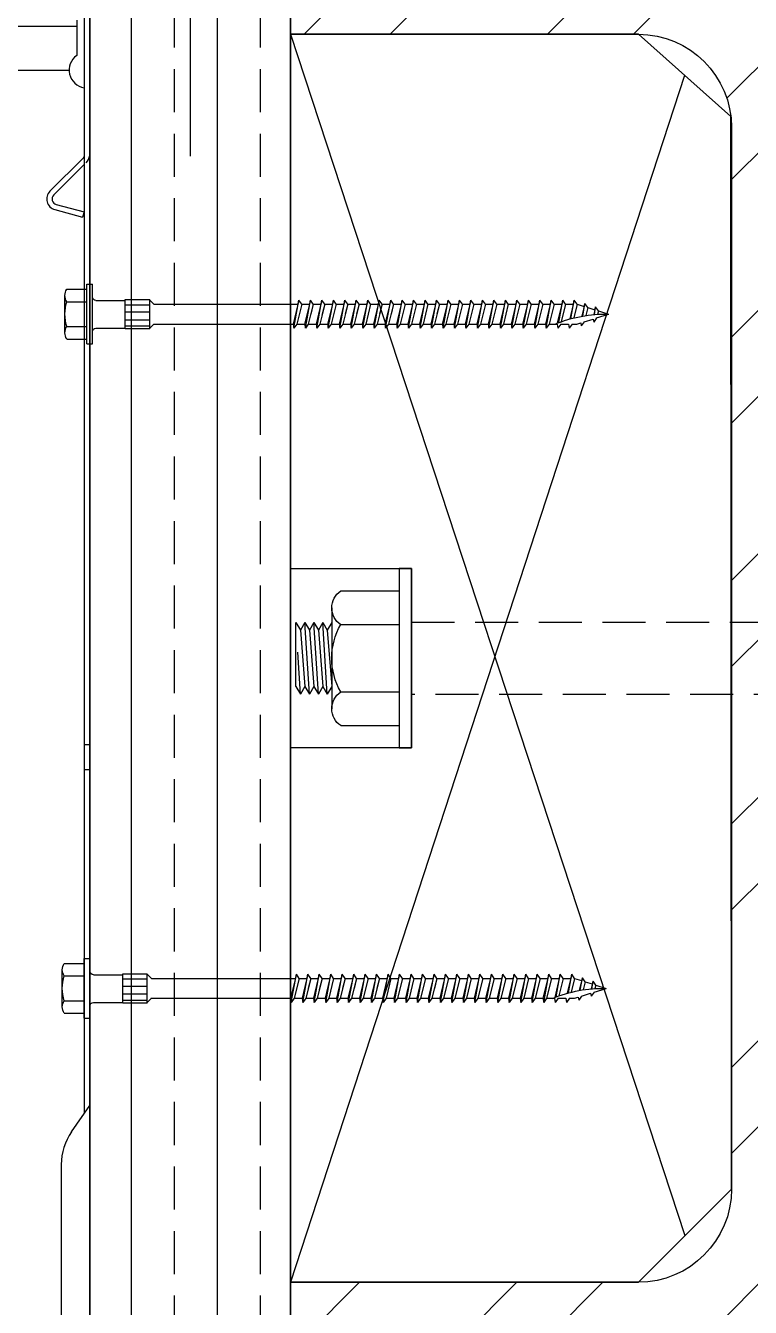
# Model space of a CAD drawing. Header units: inches. Extents: x -2661 to 42767, y -1222 to 9099.
# Drawn here: x -1287.42 to -1281.11, y 3476.4 to 3487.57 of the extents above; entities that cross this region are included whole.
import ezdxf

# ---------------------------------------------------------------- set-up
doc = ezdxf.new("R2010")
doc.units = ezdxf.units.IN
doc.header["$LTSCALE"] = 12
doc.header["$MEASUREMENT"] = 0
doc.linetypes.add('HIDDEN8', pattern=[0.04625, 0.03125, -0.015])
doc.layers.get('0').update_dxf_attribs({"linetype": 'CONTINUOUS'})
for name, color, linetype in [('S-BOLT', 2, 'CONTINUOUS'), ('S-FASTENERS', 2, 'CONTINUOUS'), ('S-NAIL', 2, 'CONTINUOUS'), ('S-SIMPSON', 2, 'CONTINUOUS'), ('S-STEEL', 4, 'CONTINUOUS'), ('S-WOOD', 3, 'CONTINUOUS')]:
    doc.layers.add(name, color=color, linetype=linetype)
doc.layers.add('S-HATCH1', color=1, linetype='CONTINUOUS', transparency=0.5)

# ---------------------------------------------------------------- blocks, each defined once
blk = doc.blocks.new('*U1262')
at = {"color": 3}
blk.add_line((0.154, 0.25), (-0.154, 0.25), dxfattribs=at)
blk.add_line((0, 0.25), (0, -2.25))
blk = doc.blocks.new('*U1399')
at = {"layer": 'S-WOOD'}
h = blk.add_hatch(dxfattribs=at)
h.set_pattern_fill('ANSI33', color=1, scale=3, angle=45, style=0)
h.set_pattern_definition([(90, (0.25, -8.375), (-0.75, 1e-16), []), (90, (0.625, -8), (-0.75, 1e-16), [0.375, -0.1875])])
h.paths.add_polyline_path([(1.75, -11.875), (0, -11.875), (0, 0), (1.75, 0)])
at = {"color": 4}
blk.add_lwpolyline([(0, 0), (1.75, 0), (1.75, -11.875), (0, -11.875)], close=True, dxfattribs=at)
blk.add_lwpolyline([(1.75, -11.875), (0, -11.875), (0, 0), (1.75, 0)], close=True)
blk = doc.blocks.new('NUT-SM-THREADS-new')
for p, q in [((0.392, 1.437), (-0.5, 1.437)), ((-0.5, 1.437), (-0.391, 1.375)), ((0.392, 1.437), (0.392, 1.437)), ((0.392, 1.437), (0.5, 1.375)), ((-0.5, 1.312), (-0.391, 1.375)), ((0.5, 1.25), (-0.5, 1.312)), ((-0.5, 1.312), (-0.391, 1.25)), ((-0.391, 1.375), (0.392, 1.312)), ((0.5, 1.375), (-0.087, 1.412)), ((0.392, 1.312), (0.5, 1.375)), ((0.392, 1.312), (0.5, 1.25)), ((-0.5, 1.187), (-0.391, 1.25)), ((0.5, 1.125), (-0.5, 1.187)), ((-0.5, 1.187), (-0.391, 1.125)), ((-0.5, 1.062), (-0.391, 1.125)), ((-0.391, 1.25), (0.392, 1.187)), ((-0.391, 1.125), (0.392, 1.062)), ((0.392, 1.187), (0.5, 1.25)), ((0.392, 1.187), (0.5, 1.125)), ((0.392, 1.062), (0.5, 1.125)), ((-0.703, 0.938), (0.704, 0.938)), ((0.5, 1), (-0.5, 1.062)), ((-0.5, 1.062), (-0.391, 1)), ((-0.5, 0.938), (-0.391, 1)), ((-0.391, 1), (0.392, 0.938)), ((0.392, 1.062), (0.5, 1)), ((0.392, 0.938), (0.5, 1)), ((-0.938, 0.812), (-0.938, 0)), ((-0.469, 0.812), (-0.469, 0)), ((0.469, 0.812), (0.469, 0)), ((0.939, 0.812), (0.939, 0)), ((-0.938, 0), (-0.844, 0)), ((-0.844, 0), (0.844, 0)), ((0.844, 0), (0.939, 0))]:
    blk.add_line(p, q)
for centre, radius, start, end in [((-0.703, 0.655), 0.283, 33.8901, 146.1099), ((0, -0.005), 0.943, 60.1583, 119.8417), ((0.704, 0.655), 0.283, 33.8901, 146.1099)]:
    blk.add_arc(centre, radius, start, end)
blk = doc.blocks.new('*U1401')
at = {"layer": 'S-BOLT'}
for points in [[(-0.108, 0.781), (-0.108, -0.781), (0, -0.781), (0, 0.781)], [(5.891, 0.781), (5.891, -0.781), (5.999, -0.781), (5.999, 0.781)]]:
    blk.add_lwpolyline(points, close=True, dxfattribs=at)
at = {"layer": 'S-BOLT', "linetype": 'HIDDEN8'}
blk.add_lwpolyline([(5.813, 0.242), (5.852, 0.31), (5.875, -0.058), (5.852, 0.31), (5.891, 0.242), (5.891, -0.315), (5.852, -0.248), (5.813, 0.242), (5.774, 0.31), (5.813, -0.315), (5.852, -0.248), (5.813, -0.315), (5.774, -0.248), (5.735, 0.242), (5.774, 0.31), (5.735, 0.242), (5.696, 0.31), (5.735, -0.315), (5.774, -0.248), (5.735, -0.315), (5.696, -0.248), (5.657, 0.242), (5.696, 0.31), (5.657, 0.242), (5.618, 0.31), (5.657, -0.315), (5.696, -0.248), (5.657, -0.315), (5.618, -0.248), (5.579, 0.242), (5.618, 0.31), (5.579, 0.242), (5.536, 0.315), (5.579, 0.242), (5.618, -0.248), (5.579, -0.315), (0, -0.315), (0, 0.315), (5.536, 0.315)], dxfattribs=at)
at = {"layer": 'S-BOLT', "yscale": 0.625, "zscale": 0.625}
for p, xscale, rotation in [((-0.108, 0), -0.625, 90), ((5.999, 0), 0.625, 270)]:
    blk.add_blockref('NUT-SM-THREADS-new', p, dxfattribs=dict(at, xscale=xscale, rotation=rotation))
blk = doc.blocks.new('SDS.25X4.5-f')
at = {"layer": 'S-SIMPSON'}
for p, q in [((-0.217, 0.224), (-0.217, 0.05)), ((0.162, 0.24), (-0.162, 0.24)), ((-0.108, 0.224), (-0.108, 0.05)), ((0.108, 0.224), (0.108, 0.05)), ((0.217, 0.224), (0.217, 0.05)), ((0.26, 0.05), (-0.26, 0.05)), ((-0.26, 0.05), (-0.26, 0)), ((0.26, 0), (-0.26, 0)), ((0.26, 0.05), (0.26, 0)), ((-0.126, -0.286), (-0.126, -0.5)), ((0.126, -0.286), (-0.126, -0.286)), ((-0.082, -0.286), (-0.082, -0.5)), ((-0.019, -0.286), (-0.019, -0.5)), ((0.049, -0.286), (0.049, -0.5)), ((0.102, -0.286), (0.102, -0.5)), ((0.126, -0.286), (0.126, -0.5)), ((0.128, -0.5), (-0.124, -0.5)), ((-0.087, -0.536), (-0.123, -0.5)), ((-0.087, -0.536), (-0.087, -1.791)), ((0.123, -0.5), (0.087, -0.536)), ((0.087, -0.532), (0.087, -1.75)), ((0.087, -0.532), (0.087, -1.75)), ((-0.087, -0.575), (-0.087, -1.791)), ((-0.087, -1.725), (-0.087, -1.791)), ((-0.087, -1.725), (-0.087, -1.791)), ((-0.087, -1.725), (-0.087, -1.791)), ((0.087, -1.682), (0.087, -1.75)), ((0.087, -1.682), (0.087, -1.75))]:
    blk.add_line(p, q, dxfattribs=at)
at = {"layer": 'S-SIMPSON', "color": 1}
for p, q in [((-0.123, -1.8), (0.087, -1.75)), ((-0.123, -1.8), (0.087, -1.75)), ((-0.123, -1.8), (0.087, -1.75)), ((0.123, -1.756), (-0.123, -1.8)), ((0.123, -1.756), (-0.123, -1.8)), ((0.123, -1.756), (-0.123, -1.8)), ((-0.087, -1.825), (0.087, -1.782)), ((-0.087, -1.825), (0.087, -1.782)), ((-0.087, -1.825), (0.087, -1.782)), ((0.087, -1.75), (0.123, -1.756)), ((0.087, -1.75), (0.123, -1.756)), ((0.087, -1.75), (0.123, -1.756)), ((0.087, -1.782), (0.123, -1.756)), ((0.087, -1.782), (0.123, -1.756)), ((0.087, -1.782), (0.123, -1.756)), ((0.087, -1.782), (0.087, -1.85)), ((0.087, -1.782), (0.087, -1.85)), ((0.087, -1.782), (0.087, -1.85)), ((0.087, -1.782), (0.087, -1.85)), ((0.087, -1.782), (0.087, -1.85)), ((0.087, -1.782), (0.087, -1.85)), ((-0.087, -1.825), (-0.123, -1.8)), ((-0.087, -1.825), (-0.123, -1.8)), ((-0.087, -1.825), (-0.123, -1.8)), ((-0.123, -1.9), (0.087, -1.85)), ((-0.123, -1.9), (0.087, -1.85)), ((-0.123, -1.9), (0.087, -1.85)), ((-0.123, -1.9), (0.087, -1.85)), ((0.123, -1.856), (-0.123, -1.9)), ((0.123, -1.856), (-0.123, -1.9)), ((0.123, -1.856), (-0.123, -1.9)), ((0.123, -1.856), (-0.123, -1.9)), ((-0.087, -1.825), (-0.087, -1.891)), ((-0.087, -1.825), (-0.087, -1.891)), ((-0.087, -1.825), (-0.087, -1.891)), ((-0.087, -1.825), (-0.087, -1.891)), ((-0.087, -1.825), (-0.087, -1.891)), ((-0.087, -1.825), (-0.087, -1.891)), ((-0.087, -1.925), (0.087, -1.882)), ((-0.087, -1.925), (0.087, -1.882)), ((-0.087, -1.925), (0.087, -1.882)), ((-0.087, -1.925), (0.087, -1.882)), ((0.087, -1.85), (0.123, -1.856)), ((0.087, -1.85), (0.123, -1.856)), ((0.087, -1.85), (0.123, -1.856)), ((0.087, -1.85), (0.123, -1.856)), ((0.087, -1.882), (0.123, -1.856)), ((0.087, -1.882), (0.123, -1.856)), ((0.087, -1.882), (0.123, -1.856)), ((0.087, -1.882), (0.123, -1.856)), ((0.087, -1.882), (0.087, -1.95)), ((0.087, -1.882), (0.087, -1.95)), ((0.087, -1.882), (0.087, -1.95)), ((0.087, -1.882), (0.087, -1.95)), ((0.087, -1.882), (0.087, -1.95)), ((0.087, -1.882), (0.087, -1.95)), ((0.087, -1.882), (0.087, -1.95)), ((0.087, -1.882), (0.087, -1.95)), ((0.087, -1.882), (0.087, -1.95)), ((0.087, -1.882), (0.087, -1.95)), ((-0.087, -1.925), (-0.123, -1.9)), ((-0.087, -1.925), (-0.123, -1.9)), ((-0.087, -1.925), (-0.123, -1.9)), ((-0.087, -1.925), (-0.123, -1.9)), ((-0.087, -1.925), (-0.123, -1.9)), ((-0.123, -2), (0.087, -1.95)), ((-0.123, -2), (0.087, -1.95)), ((-0.123, -2), (0.087, -1.95)), ((-0.123, -2), (0.087, -1.95)), ((-0.123, -2), (0.087, -1.95)), ((-0.123, -2), (0.087, -1.95)), ((-0.123, -2), (0.087, -1.95)), ((-0.123, -2), (0.087, -1.95)), ((0.123, -1.956), (-0.123, -2)), ((0.123, -1.956), (-0.123, -2)), ((0.123, -1.956), (-0.123, -2)), ((0.123, -1.956), (-0.123, -2)), ((0.123, -1.956), (-0.123, -2)), ((0.123, -1.956), (-0.123, -2)), ((0.123, -1.956), (-0.123, -2)), ((0.123, -1.956), (-0.123, -2)), ((0.123, -1.956), (-0.123, -2)), ((-0.087, -2.025), (-0.123, -2)), ((-0.087, -2.025), (-0.123, -2)), ((-0.087, -2.025), (-0.123, -2)), ((-0.087, -2.025), (-0.123, -2)), ((-0.087, -2.025), (-0.123, -2)), ((-0.087, -2.025), (-0.123, -2)), ((-0.087, -2.025), (-0.123, -2)), ((-0.087, -2.025), (-0.123, -2)), ((-0.087, -2.025), (-0.123, -2)), ((-0.087, -2.025), (-0.123, -2)), ((-0.087, -2.025), (-0.123, -2)), ((-0.087, -2.025), (-0.123, -2)), ((-0.087, -2.025), (-0.123, -2)), ((-0.087, -1.925), (0, -1.903)), ((-0.087, -1.925), (-0.087, -1.991)), ((-0.087, -1.925), (-0.087, -1.991)), ((-0.087, -1.925), (-0.087, -1.991)), ((-0.087, -1.925), (-0.087, -1.991)), ((-0.087, -1.925), (-0.087, -1.991)), ((-0.087, -1.925), (-0.087, -1.991)), ((-0.087, -1.925), (-0.087, -1.991)), ((-0.087, -1.925), (-0.087, -1.991)), ((-0.087, -1.925), (-0.087, -1.991)), ((-0.087, -1.925), (-0.087, -1.991)), ((-0.087, -1.925), (-0.087, -1.991)), ((-0.087, -1.925), (-0.087, -1.991)), ((-0.087, -1.991), (0.087, -1.95)), ((-0.087, -2.025), (0.087, -1.982)), ((-0.087, -2.025), (0.087, -1.982)), ((-0.087, -2.025), (0.087, -1.982)), ((-0.087, -2.025), (0.087, -1.982)), ((-0.087, -2.025), (0.087, -1.982)), ((-0.087, -2.025), (0.087, -1.982)), ((-0.087, -2.025), (0.087, -1.982)), ((-0.087, -2.025), (0.087, -1.982)), ((-0.087, -2.025), (0.087, -1.982)), ((-0.087, -2.025), (0.013, -2)), ((-0.087, -2.025), (0.013, -2)), ((-0.087, -2.025), (0.013, -2)), ((-0.087, -2.025), (0, -2.003)), ((0.087, -1.95), (0.123, -1.956)), ((0.087, -1.95), (0.123, -1.956)), ((0.087, -1.95), (0.123, -1.956)), ((0.087, -1.95), (0.123, -1.956)), ((0.087, -1.95), (0.123, -1.956)), ((0.087, -1.95), (0.123, -1.956)), ((0.087, -1.95), (0.123, -1.956)), ((0.087, -1.95), (0.123, -1.956)), ((0.087, -1.95), (0.123, -1.956)), ((0.087, -1.982), (0.123, -1.956)), ((0.087, -1.982), (0.123, -1.956)), ((0.087, -1.982), (0.123, -1.956)), ((0.087, -1.982), (0.123, -1.956)), ((0.087, -1.982), (0.123, -1.956)), ((0.087, -1.982), (0.123, -1.956)), ((0.087, -1.982), (0.123, -1.956)), ((0.087, -1.982), (0.123, -1.956)), ((0.087, -1.982), (0.123, -1.956)), ((0.087, -1.982), (0.087, -2.05)), ((0.087, -1.982), (0.087, -2.05)), ((0.087, -1.982), (0.087, -2.05)), ((0.087, -1.982), (0.087, -2.05)), ((0.087, -1.982), (0.087, -2.05)), ((0.087, -1.982), (0.087, -2.05)), ((0.087, -1.982), (0.087, -2.05)), ((0.087, -1.982), (0.087, -2.05)), ((0.087, -1.982), (0.087, -2.05)), ((0.087, -1.982), (0.087, -2.05)), ((0.087, -1.982), (0.087, -2.05)), ((0.087, -1.982), (0.087, -2.05)), ((0.087, -1.982), (0.087, -2.05)), ((-0.123, -2.1), (0.087, -2.05)), ((-0.123, -2.1), (0.087, -2.05)), ((-0.123, -2.1), (0.087, -2.05)), ((-0.123, -2.1), (0.087, -2.05)), ((-0.123, -2.1), (0.087, -2.05)), ((-0.123, -2.1), (0.087, -2.05)), ((-0.123, -2.1), (0.087, -2.05)), ((-0.123, -2.1), (0.087, -2.05)), ((-0.123, -2.1), (0.087, -2.05)), ((0.123, -2.056), (-0.123, -2.1)), ((0.123, -2.056), (-0.123, -2.1)), ((0.123, -2.056), (-0.123, -2.1)), ((0.123, -2.056), (-0.123, -2.1)), ((0.123, -2.056), (-0.123, -2.1)), ((0.123, -2.056), (-0.123, -2.1)), ((0.123, -2.056), (-0.123, -2.1)), ((0.123, -2.056), (-0.123, -2.1)), ((0.123, -2.056), (-0.123, -2.1)), ((-0.087, -2.125), (-0.123, -2.1)), ((-0.087, -2.125), (-0.123, -2.1)), ((-0.087, -2.125), (-0.123, -2.1)), ((-0.087, -2.125), (-0.123, -2.1)), ((-0.087, -2.125), (-0.123, -2.1)), ((-0.087, -2.125), (-0.123, -2.1)), ((-0.087, -2.125), (-0.123, -2.1)), ((-0.087, -2.125), (-0.123, -2.1)), ((-0.087, -2.125), (-0.123, -2.1)), ((-0.087, -2.025), (-0.087, -2.091)), ((-0.087, -2.025), (-0.087, -2.091)), ((-0.087, -2.025), (-0.087, -2.091)), ((-0.087, -2.025), (-0.087, -2.091)), ((-0.087, -2.025), (-0.087, -2.091)), ((-0.087, -2.025), (-0.087, -2.091)), ((-0.087, -2.025), (-0.087, -2.091)), ((-0.087, -2.025), (-0.087, -2.091)), ((-0.087, -2.025), (-0.087, -2.091)), ((-0.087, -2.025), (-0.087, -2.091)), ((-0.087, -2.025), (-0.087, -2.091)), ((-0.087, -2.125), (0.087, -2.082)), ((-0.087, -2.125), (0.087, -2.082)), ((-0.087, -2.125), (0.087, -2.082)), ((-0.087, -2.125), (0.087, -2.082)), ((-0.087, -2.125), (0.087, -2.082)), ((-0.087, -2.125), (0.087, -2.082)), ((-0.087, -2.125), (0.087, -2.082)), ((-0.087, -2.125), (0.087, -2.082)), ((-0.087, -2.125), (0.087, -2.082)), ((0.087, -2.05), (0.123, -2.056)), ((0.087, -2.05), (0.123, -2.056)), ((0.087, -2.05), (0.123, -2.056)), ((0.087, -2.05), (0.123, -2.056)), ((0.087, -2.05), (0.123, -2.056)), ((0.087, -2.05), (0.123, -2.056)), ((0.087, -2.05), (0.123, -2.056)), ((0.087, -2.05), (0.123, -2.056)), ((0.087, -2.05), (0.123, -2.056)), ((0.087, -2.082), (0.123, -2.056)), ((0.087, -2.082), (0.123, -2.056)), ((0.087, -2.082), (0.123, -2.056)), ((0.087, -2.082), (0.123, -2.056)), ((0.087, -2.082), (0.123, -2.056)), ((0.087, -2.082), (0.123, -2.056)), ((0.087, -2.082), (0.123, -2.056)), ((0.087, -2.082), (0.123, -2.056)), ((0.087, -2.082), (0.123, -2.056)), ((0.087, -2.082), (0.087, -2.15)), ((0.087, -2.082), (0.087, -2.15)), ((0.087, -2.082), (0.087, -2.15)), ((0.087, -2.082), (0.087, -2.15)), ((0.087, -2.082), (0.087, -2.15)), ((0.087, -2.082), (0.087, -2.15)), ((0.087, -2.082), (0.087, -2.15)), ((0.087, -2.082), (0.087, -2.15)), ((0.087, -2.082), (0.087, -2.15)), ((0.087, -2.082), (0.087, -2.15)), ((0.087, -2.082), (0.087, -2.15)), ((-0.123, -2.2), (0.087, -2.15)), ((-0.123, -2.2), (0.087, -2.15)), ((-0.123, -2.2), (0.087, -2.15)), ((-0.123, -2.2), (0.087, -2.15)), ((-0.123, -2.2), (0.087, -2.15)), ((-0.123, -2.2), (0.087, -2.15)), ((-0.123, -2.2), (0.087, -2.15)), ((-0.123, -2.2), (0.087, -2.15)), ((-0.123, -2.2), (0.087, -2.15)), ((-0.123, -2.2), (0.087, -2.15)), ((-0.123, -2.2), (0.087, -2.15)), ((0.123, -2.156), (-0.123, -2.2)), ((0.123, -2.156), (-0.123, -2.2)), ((0.123, -2.156), (-0.123, -2.2)), ((0.123, -2.156), (-0.123, -2.2)), ((0.123, -2.156), (-0.123, -2.2)), ((0.123, -2.156), (-0.123, -2.2)), ((0.123, -2.156), (-0.123, -2.2)), ((0.123, -2.156), (-0.123, -2.2)), ((0.123, -2.156), (-0.123, -2.2)), ((0.123, -2.156), (-0.123, -2.2)), ((0.123, -2.156), (-0.123, -2.2)), ((-0.087, -2.225), (-0.123, -2.2)), ((-0.087, -2.225), (-0.123, -2.2)), ((-0.087, -2.225), (-0.123, -2.2)), ((-0.087, -2.225), (-0.123, -2.2)), ((-0.087, -2.225), (-0.123, -2.2)), ((-0.087, -2.225), (-0.123, -2.2)), ((-0.087, -2.225), (-0.123, -2.2)), ((-0.087, -2.225), (-0.123, -2.2)), ((-0.087, -2.225), (-0.123, -2.2)), ((-0.087, -2.225), (-0.123, -2.2)), ((-0.087, -2.225), (-0.123, -2.2)), ((-0.087, -2.225), (-0.123, -2.2)), ((-0.087, -2.225), (-0.123, -2.2)), ((-0.087, -2.125), (-0.087, -2.191)), ((-0.087, -2.125), (-0.087, -2.191)), ((-0.087, -2.125), (-0.087, -2.191)), ((-0.087, -2.125), (-0.087, -2.191)), ((-0.087, -2.125), (-0.087, -2.191)), ((-0.087, -2.125), (-0.087, -2.191)), ((-0.087, -2.125), (-0.087, -2.191)), ((-0.087, -2.125), (-0.087, -2.191)), ((-0.087, -2.125), (-0.087, -2.191)), ((-0.087, -2.125), (-0.087, -2.191)), ((-0.087, -2.125), (-0.087, -2.191)), ((-0.087, -2.225), (0.087, -2.182)), ((-0.087, -2.225), (0.087, -2.182)), ((-0.087, -2.225), (0.087, -2.182)), ((-0.087, -2.225), (0.087, -2.182)), ((-0.087, -2.225), (0.087, -2.182)), ((-0.087, -2.225), (0.087, -2.182)), ((-0.087, -2.225), (0.087, -2.182)), ((-0.087, -2.225), (0.087, -2.182)), ((-0.087, -2.225), (0.087, -2.182)), ((-0.087, -2.225), (0.087, -2.182)), ((-0.087, -2.225), (0.087, -2.182)), ((-0.087, -2.225), (0, -2.203)), ((-0.087, -2.225), (0, -2.203)), ((-0.087, -2.225), (-0.087, -2.291)), ((-0.087, -2.225), (-0.087, -2.291)), ((-0.087, -2.225), (-0.087, -2.291)), ((-0.087, -2.225), (-0.087, -2.291)), ((-0.087, -2.225), (-0.087, -2.291)), ((-0.087, -2.225), (-0.087, -2.291)), ((-0.087, -2.225), (-0.087, -2.291)), ((-0.087, -2.225), (-0.087, -2.291)), ((-0.087, -2.225), (-0.087, -2.291)), ((-0.087, -2.225), (-0.087, -2.291)), ((0.087, -2.15), (0.123, -2.156)), ((0.087, -2.15), (0.123, -2.156)), ((0.087, -2.15), (0.123, -2.156)), ((0.087, -2.15), (0.123, -2.156)), ((0.087, -2.15), (0.123, -2.156)), ((0.087, -2.15), (0.123, -2.156)), ((0.087, -2.15), (0.123, -2.156)), ((0.087, -2.15), (0.123, -2.156)), ((0.087, -2.15), (0.123, -2.156)), ((0.087, -2.15), (0.123, -2.156)), ((0.087, -2.15), (0.123, -2.156)), ((0.087, -2.182), (0.123, -2.156)), ((0.087, -2.182), (0.123, -2.156)), ((0.087, -2.182), (0.123, -2.156)), ((0.087, -2.182), (0.123, -2.156)), ((0.087, -2.182), (0.123, -2.156)), ((0.087, -2.182), (0.123, -2.156)), ((0.087, -2.182), (0.123, -2.156)), ((0.087, -2.182), (0.123, -2.156)), ((0.087, -2.182), (0.123, -2.156)), ((0.087, -2.182), (0.123, -2.156)), ((0.087, -2.182), (0.123, -2.156)), ((0.087, -2.182), (0.087, -2.25)), ((0.087, -2.182), (0.087, -2.25)), ((0.087, -2.182), (0.087, -2.25)), ((0.087, -2.182), (0.087, -2.25)), ((0.087, -2.182), (0.087, -2.25)), ((0.087, -2.182), (0.087, -2.25)), ((0.087, -2.182), (0.087, -2.25)), ((0.087, -2.182), (0.087, -2.25)), ((-0.123, -2.3), (0.087, -2.25)), ((-0.123, -2.3), (0.087, -2.25)), ((-0.123, -2.3), (0.087, -2.25)), ((-0.123, -2.3), (0.087, -2.25)), ((-0.123, -2.3), (0.087, -2.25)), ((-0.123, -2.3), (0.087, -2.25)), ((-0.123, -2.3), (0.087, -2.25)), ((-0.123, -2.3), (0.087, -2.25)), ((0.123, -2.256), (-0.123, -2.3)), ((0.123, -2.256), (-0.123, -2.3)), ((0.123, -2.256), (-0.123, -2.3)), ((0.123, -2.256), (-0.123, -2.3)), ((0.123, -2.256), (-0.123, -2.3)), ((0.123, -2.256), (-0.123, -2.3)), ((0.123, -2.256), (-0.123, -2.3)), ((0.123, -2.256), (-0.123, -2.3)), ((0.123, -2.256), (-0.123, -2.3)), ((-0.087, -2.325), (-0.123, -2.3)), ((-0.087, -2.325), (-0.123, -2.3)), ((-0.087, -2.325), (-0.123, -2.3)), ((-0.087, -2.325), (-0.123, -2.3)), ((-0.087, -2.325), (-0.123, -2.3)), ((-0.087, -2.325), (-0.123, -2.3)), ((-0.087, -2.325), (-0.123, -2.3)), ((-0.087, -2.325), (-0.123, -2.3)), ((-0.087, -2.325), (-0.123, -2.3)), ((-0.087, -2.325), (-0.123, -2.3)), ((-0.087, -2.291), (0.087, -2.25)), ((-0.087, -2.325), (0.087, -2.282)), ((-0.087, -2.325), (0.087, -2.282)), ((-0.087, -2.325), (0.087, -2.282)), ((-0.087, -2.325), (0.087, -2.282)), ((-0.087, -2.325), (0.087, -2.282)), ((-0.087, -2.325), (0.087, -2.282)), ((-0.087, -2.325), (0.087, -2.282)), ((-0.087, -2.325), (0.087, -2.282)), ((-0.087, -2.325), (0.087, -2.282)), ((-0.087, -2.325), (0, -2.303)), ((-0.087, -2.325), (-0.087, -2.391)), ((-0.087, -2.325), (-0.087, -2.391)), ((-0.087, -2.325), (-0.087, -2.391)), ((-0.087, -2.325), (-0.087, -2.391)), ((-0.087, -2.325), (-0.087, -2.391)), ((-0.087, -2.325), (-0.087, -2.391)), ((-0.087, -2.325), (-0.087, -2.391)), ((-0.087, -2.325), (-0.087, -2.391)), ((0.087, -2.25), (0.123, -2.256)), ((0.087, -2.25), (0.123, -2.256)), ((0.087, -2.25), (0.123, -2.256)), ((0.087, -2.25), (0.123, -2.256)), ((0.087, -2.25), (0.123, -2.256)), ((0.087, -2.25), (0.123, -2.256)), ((0.087, -2.25), (0.123, -2.256)), ((0.087, -2.25), (0.123, -2.256)), ((0.087, -2.25), (0.123, -2.256)), ((0.087, -2.282), (0.123, -2.256)), ((0.087, -2.282), (0.123, -2.256)), ((0.087, -2.282), (0.123, -2.256)), ((0.087, -2.282), (0.123, -2.256)), ((0.087, -2.282), (0.123, -2.256)), ((0.087, -2.282), (0.123, -2.256)), ((0.087, -2.282), (0.123, -2.256)), ((0.087, -2.282), (0.123, -2.256)), ((0.087, -2.282), (0.123, -2.256)), ((0.087, -2.282), (0.087, -2.35)), ((0.087, -2.282), (0.087, -2.35)), ((0.087, -2.282), (0.087, -2.35)), ((0.087, -2.282), (0.087, -2.35)), ((0.087, -2.282), (0.087, -2.35)), ((0.087, -2.282), (0.087, -2.35)), ((0.087, -2.282), (0.087, -2.35)), ((0.087, -2.282), (0.087, -2.35)), ((0.087, -2.282), (0.087, -2.35)), ((-0.123, -2.4), (0.087, -2.35)), ((-0.123, -2.4), (0.087, -2.35)), ((-0.123, -2.4), (0.087, -2.35)), ((-0.123, -2.4), (0.087, -2.35)), ((-0.123, -2.4), (0.087, -2.35)), ((-0.123, -2.4), (0.087, -2.35)), ((0.123, -2.356), (-0.123, -2.4)), ((0.123, -2.356), (-0.123, -2.4)), ((0.123, -2.356), (-0.123, -2.4)), ((0.123, -2.356), (-0.123, -2.4)), ((0.123, -2.356), (-0.123, -2.4)), ((0.123, -2.356), (-0.123, -2.4)), ((-0.087, -2.425), (-0.123, -2.4)), ((-0.087, -2.425), (-0.123, -2.4)), ((-0.087, -2.425), (-0.123, -2.4)), ((-0.087, -2.425), (-0.123, -2.4)), ((-0.087, -2.425), (-0.123, -2.4)), ((-0.087, -2.425), (-0.123, -2.4)), ((-0.123, -2.5), (0.087, -2.45)), ((-0.123, -2.5), (0.087, -2.45)), ((-0.123, -2.5), (0.087, -2.45)), ((-0.123, -2.5), (0.087, -2.45)), ((-0.123, -2.5), (0.087, -2.45)), ((-0.123, -2.5), (0.087, -2.45)), ((-0.123, -2.5), (0.087, -2.45)), ((0.123, -2.456), (-0.123, -2.5)), ((0.123, -2.456), (-0.123, -2.5)), ((0.123, -2.456), (-0.123, -2.5)), ((0.123, -2.456), (-0.123, -2.5)), ((0.123, -2.456), (-0.123, -2.5)), ((0.123, -2.456), (-0.123, -2.5)), ((0.123, -2.456), (-0.123, -2.5)), ((-0.087, -2.425), (0.087, -2.382)), ((-0.087, -2.425), (0.087, -2.382)), ((-0.087, -2.425), (0.087, -2.382)), ((-0.087, -2.425), (0.087, -2.382)), ((-0.087, -2.425), (0.087, -2.382)), ((-0.087, -2.425), (0.087, -2.382)), ((-0.087, -2.425), (-0.087, -2.491)), ((-0.087, -2.425), (-0.087, -2.491)), ((-0.087, -2.425), (-0.087, -2.491)), ((-0.087, -2.425), (-0.087, -2.491)), ((-0.087, -2.425), (-0.087, -2.491)), ((-0.087, -2.425), (-0.087, -2.491)), ((-0.087, -2.425), (-0.087, -2.491)), ((0.087, -2.35), (0.123, -2.356)), ((0.087, -2.35), (0.123, -2.356)), ((0.087, -2.35), (0.123, -2.356)), ((0.087, -2.35), (0.123, -2.356)), ((0.087, -2.35), (0.123, -2.356)), ((0.087, -2.35), (0.123, -2.356)), ((0.087, -2.382), (0.123, -2.356)), ((0.087, -2.382), (0.123, -2.356)), ((0.087, -2.382), (0.123, -2.356)), ((0.087, -2.382), (0.123, -2.356)), ((0.087, -2.382), (0.123, -2.356)), ((0.087, -2.382), (0.123, -2.356)), ((0.087, -2.382), (0.087, -2.45)), ((0.087, -2.382), (0.087, -2.45)), ((0.087, -2.382), (0.087, -2.45)), ((0.087, -2.382), (0.087, -2.45)), ((0.087, -2.382), (0.087, -2.45)), ((0.087, -2.382), (0.087, -2.45)), ((0.087, -2.382), (0.087, -2.45)), ((0.087, -2.45), (0.123, -2.456)), ((0.087, -2.45), (0.123, -2.456)), ((0.087, -2.45), (0.123, -2.456)), ((0.087, -2.45), (0.123, -2.456)), ((0.087, -2.45), (0.123, -2.456)), ((0.087, -2.45), (0.123, -2.456)), ((0.087, -2.45), (0.123, -2.456)), ((0.087, -2.482), (0.123, -2.456)), ((0.087, -2.482), (0.123, -2.456)), ((0.087, -2.482), (0.123, -2.456)), ((0.087, -2.482), (0.123, -2.456)), ((0.087, -2.482), (0.123, -2.456)), ((0.087, -2.482), (0.123, -2.456)), ((0.087, -2.482), (0.123, -2.456)), ((-0.087, -2.525), (-0.123, -2.5)), ((-0.087, -2.525), (-0.123, -2.5)), ((-0.087, -2.525), (-0.123, -2.5)), ((-0.087, -2.525), (-0.123, -2.5)), ((-0.087, -2.525), (-0.123, -2.5)), ((-0.087, -2.525), (-0.123, -2.5)), ((-0.087, -2.525), (-0.123, -2.5)), ((-0.087, -2.525), (-0.123, -2.5)), ((-0.123, -2.6), (0.087, -2.55)), ((-0.123, -2.6), (0.087, -2.55)), ((-0.123, -2.6), (0.087, -2.55)), ((-0.123, -2.6), (0.087, -2.55)), ((-0.123, -2.6), (0.087, -2.55)), ((-0.123, -2.6), (0.087, -2.55)), ((0.123, -2.556), (-0.123, -2.6)), ((0.123, -2.556), (-0.123, -2.6)), ((0.123, -2.556), (-0.123, -2.6)), ((0.123, -2.556), (-0.123, -2.6)), ((0.123, -2.556), (-0.123, -2.6)), ((0.123, -2.556), (-0.123, -2.6)), ((-0.087, -2.525), (0.087, -2.482)), ((-0.087, -2.525), (0.087, -2.482)), ((-0.087, -2.525), (0.087, -2.482)), ((-0.087, -2.525), (0.087, -2.482)), ((-0.087, -2.525), (0.087, -2.482)), ((-0.087, -2.525), (0.087, -2.482)), ((-0.087, -2.525), (0.087, -2.482)), ((-0.087, -2.525), (0, -2.503)), ((-0.087, -2.525), (-0.087, -2.591)), ((-0.087, -2.525), (-0.087, -2.591)), ((-0.087, -2.525), (-0.087, -2.591)), ((-0.087, -2.525), (-0.087, -2.591)), ((-0.087, -2.525), (-0.087, -2.591)), ((-0.087, -2.525), (-0.087, -2.591)), ((-0.087, -2.525), (-0.087, -2.591)), ((-0.087, -2.525), (-0.087, -2.591)), ((0.087, -2.482), (0.087, -2.55)), ((0.087, -2.482), (0.087, -2.55)), ((0.087, -2.482), (0.087, -2.55)), ((0.087, -2.482), (0.087, -2.55)), ((0.087, -2.482), (0.087, -2.55)), ((0.087, -2.482), (0.087, -2.55)), ((0.087, -2.482), (0.087, -2.55)), ((0.087, -2.482), (0.087, -2.55)), ((0.087, -2.482), (0.087, -2.55)), ((0.087, -2.482), (0.087, -2.55)), ((0.087, -2.482), (0.087, -2.55)), ((0.087, -2.482), (0.087, -2.55)), ((0.087, -2.482), (0.087, -2.55)), ((0.087, -2.482), (0.087, -2.55)), ((0.087, -2.55), (0.123, -2.556)), ((0.087, -2.55), (0.123, -2.556)), ((0.087, -2.55), (0.123, -2.556)), ((0.087, -2.55), (0.123, -2.556)), ((0.087, -2.55), (0.123, -2.556)), ((0.087, -2.55), (0.123, -2.556)), ((0.087, -2.582), (0.123, -2.556)), ((0.087, -2.582), (0.123, -2.556)), ((0.087, -2.582), (0.123, -2.556)), ((0.087, -2.582), (0.123, -2.556)), ((0.087, -2.582), (0.123, -2.556)), ((0.087, -2.582), (0.123, -2.556)), ((-0.087, -2.625), (-0.123, -2.6)), ((-0.087, -2.625), (-0.123, -2.6)), ((-0.087, -2.625), (-0.123, -2.6)), ((-0.087, -2.625), (-0.123, -2.6)), ((-0.087, -2.625), (-0.123, -2.6)), ((-0.087, -2.625), (-0.123, -2.6)), ((-0.087, -2.625), (-0.123, -2.6)), ((-0.123, -2.7), (0.087, -2.65)), ((-0.123, -2.7), (0.087, -2.65)), ((-0.123, -2.7), (0.087, -2.65)), ((0.123, -2.656), (-0.123, -2.7)), ((0.123, -2.656), (-0.123, -2.7)), ((0.123, -2.656), (-0.123, -2.7)), ((-0.087, -2.625), (0.087, -2.582)), ((-0.087, -2.625), (0.087, -2.582)), ((-0.087, -2.625), (0.087, -2.582)), ((-0.087, -2.625), (0.087, -2.582)), ((-0.087, -2.625), (0.087, -2.582)), ((-0.087, -2.625), (0.087, -2.582)), ((-0.087, -2.625), (0, -2.603)), ((-0.087, -2.625), (-0.087, -2.691)), ((-0.087, -2.625), (-0.087, -2.691)), ((-0.087, -2.625), (-0.087, -2.691)), ((-0.087, -2.625), (-0.087, -2.691)), ((-0.087, -2.625), (-0.087, -2.691)), ((-0.087, -2.625), (-0.087, -2.691)), ((-0.087, -2.625), (-0.087, -2.691)), ((0.087, -2.582), (0.087, -2.65)), ((0.087, -2.582), (0.087, -2.65)), ((0.087, -2.582), (0.087, -2.65)), ((0.087, -2.582), (0.087, -2.65)), ((0.087, -2.582), (0.087, -2.65)), ((0.087, -2.582), (0.087, -2.65)), ((0.087, -2.582), (0.087, -2.65)), ((0.087, -2.65), (0.123, -2.656)), ((0.087, -2.65), (0.123, -2.656)), ((0.087, -2.65), (0.123, -2.656)), ((0.087, -2.682), (0.123, -2.656)), ((0.087, -2.682), (0.123, -2.656)), ((0.087, -2.682), (0.123, -2.656)), ((-0.087, -2.725), (-0.123, -2.7)), ((-0.087, -2.725), (-0.123, -2.7)), ((-0.087, -2.725), (-0.123, -2.7)), ((-0.123, -2.8), (0.087, -2.75)), ((-0.123, -2.8), (0.087, -2.75)), ((-0.123, -2.8), (0.087, -2.75)), ((0.123, -2.756), (-0.123, -2.8)), ((0.123, -2.756), (-0.123, -2.8)), ((0.123, -2.756), (-0.123, -2.8)), ((-0.087, -2.725), (0.087, -2.682)), ((-0.087, -2.725), (0.087, -2.682)), ((-0.087, -2.725), (0.087, -2.682)), ((-0.087, -2.725), (-0.087, -2.791)), ((-0.087, -2.725), (-0.087, -2.791)), ((-0.087, -2.725), (-0.087, -2.791)), ((-0.087, -2.725), (-0.087, -2.791)), ((-0.087, -2.725), (-0.087, -2.791)), ((-0.087, -2.825), (0.087, -2.782)), ((-0.087, -2.825), (0.087, -2.782)), ((-0.087, -2.825), (0.087, -2.782)), ((0.087, -2.682), (0.087, -2.75)), ((0.087, -2.682), (0.087, -2.75)), ((0.087, -2.682), (0.087, -2.75)), ((0.087, -2.682), (0.087, -2.75)), ((0.087, -2.682), (0.087, -2.75)), ((0.087, -2.75), (0.123, -2.756)), ((0.087, -2.75), (0.123, -2.756)), ((0.087, -2.75), (0.123, -2.756)), ((0.087, -2.782), (0.123, -2.756)), ((0.087, -2.782), (0.123, -2.756)), ((0.087, -2.782), (0.123, -2.756)), ((0.087, -2.782), (0.087, -2.85)), ((0.087, -2.782), (0.087, -2.85)), ((0.087, -2.782), (0.087, -2.85)), ((0.087, -2.782), (0.087, -2.85)), ((0.087, -2.782), (0.087, -2.85)), ((0.087, -2.782), (0.087, -2.85)), ((0.087, -2.782), (0.087, -2.85)), ((0.087, -2.782), (0.087, -2.85)), ((-0.087, -2.825), (-0.123, -2.8)), ((-0.087, -2.825), (-0.123, -2.8)), ((-0.087, -2.825), (-0.123, -2.8)), ((-0.123, -2.9), (0.087, -2.85)), ((-0.123, -2.9), (0.087, -2.85)), ((-0.123, -2.9), (0.087, -2.85)), ((-0.123, -2.9), (0.087, -2.85)), ((0.123, -2.856), (-0.123, -2.9)), ((0.123, -2.856), (-0.123, -2.9)), ((0.123, -2.856), (-0.123, -2.9)), ((0.123, -2.856), (-0.123, -2.9)), ((-0.087, -2.925), (-0.123, -2.9)), ((-0.087, -2.925), (-0.123, -2.9)), ((-0.087, -2.925), (-0.123, -2.9)), ((-0.087, -2.925), (-0.123, -2.9)), ((-0.087, -2.825), (-0.087, -2.891)), ((-0.087, -2.825), (-0.087, -2.891)), ((-0.087, -2.825), (-0.087, -2.891)), ((-0.087, -2.825), (-0.087, -2.891)), ((-0.087, -2.825), (-0.087, -2.891)), ((-0.087, -2.825), (-0.087, -2.891)), ((-0.087, -2.825), (-0.087, -2.891)), ((-0.087, -2.825), (-0.087, -2.891)), ((-0.087, -2.925), (0.087, -2.882)), ((-0.087, -2.925), (0.087, -2.882)), ((-0.087, -2.925), (0.087, -2.882)), ((-0.087, -2.925), (0.087, -2.882)), ((0.087, -2.85), (0.123, -2.856)), ((0.087, -2.85), (0.123, -2.856)), ((0.087, -2.85), (0.123, -2.856)), ((0.087, -2.85), (0.123, -2.856)), ((0.087, -2.882), (0.123, -2.856)), ((0.087, -2.882), (0.123, -2.856)), ((0.087, -2.882), (0.123, -2.856)), ((0.087, -2.882), (0.123, -2.856)), ((0.087, -2.882), (0.087, -2.95)), ((0.087, -2.882), (0.087, -2.95)), ((0.087, -2.882), (0.087, -2.95)), ((0.087, -2.882), (0.087, -2.95)), ((0.087, -2.882), (0.087, -2.95)), ((0.087, -2.882), (0.087, -2.95)), ((-0.123, -3), (0.087, -2.95)), ((-0.123, -3), (0.087, -2.95)), ((-0.123, -3), (0.087, -2.95)), ((-0.123, -3), (0.087, -2.95)), ((0.123, -2.956), (-0.123, -3)), ((0.123, -2.956), (-0.123, -3)), ((0.123, -2.956), (-0.123, -3)), ((0.123, -2.956), (-0.123, -3)), ((-0.087, -3.025), (-0.123, -3)), ((-0.087, -3.025), (-0.123, -3)), ((-0.087, -3.025), (-0.123, -3)), ((-0.087, -3.025), (-0.123, -3)), ((-0.087, -3.025), (-0.123, -3)), ((-0.087, -2.925), (-0.087, -2.991)), ((-0.087, -2.925), (-0.087, -2.991)), ((-0.087, -2.925), (-0.087, -2.991)), ((-0.087, -2.925), (-0.087, -2.991)), ((-0.087, -2.925), (-0.087, -2.991)), ((-0.087, -2.925), (-0.087, -2.991)), ((-0.087, -3.025), (0.087, -2.982)), ((-0.087, -3.025), (0.087, -2.982)), ((-0.087, -3.025), (0.087, -2.982)), ((-0.087, -3.025), (0.087, -2.982)), ((-0.087, -3.025), (0, -3.003)), ((0.087, -2.95), (0.123, -2.956)), ((0.087, -2.95), (0.123, -2.956)), ((0.087, -2.95), (0.123, -2.956)), ((0.087, -2.95), (0.123, -2.956)), ((0.087, -2.982), (0.123, -2.956)), ((0.087, -2.982), (0.123, -2.956)), ((0.087, -2.982), (0.123, -2.956)), ((0.087, -2.982), (0.123, -2.956)), ((0.087, -2.982), (0.087, -3.05)), ((0.087, -2.982), (0.087, -3.05)), ((0.087, -2.982), (0.087, -3.05)), ((0.087, -2.982), (0.087, -3.05)), ((0.087, -2.982), (0.087, -3.05)), ((0.087, -2.982), (0.087, -3.05)), ((0.087, -2.982), (0.087, -3.05)), ((-0.123, -3.1), (0.087, -3.05)), ((-0.123, -3.1), (0.087, -3.05)), ((-0.123, -3.1), (0.087, -3.05)), ((-0.123, -3.1), (0.087, -3.05)), ((0.123, -3.056), (-0.123, -3.1)), ((0.123, -3.056), (-0.123, -3.1)), ((0.123, -3.056), (-0.123, -3.1)), ((0.123, -3.056), (-0.123, -3.1)), ((-0.087, -3.125), (-0.123, -3.1)), ((-0.087, -3.125), (-0.123, -3.1)), ((-0.087, -3.125), (-0.123, -3.1)), ((-0.087, -3.125), (-0.123, -3.1)), ((-0.087, -3.025), (-0.087, -3.091)), ((-0.087, -3.025), (-0.087, -3.091)), ((-0.087, -3.025), (-0.087, -3.091)), ((-0.087, -3.025), (-0.087, -3.091)), ((-0.087, -3.025), (-0.087, -3.091)), ((-0.087, -3.025), (-0.087, -3.091)), ((-0.087, -3.025), (-0.087, -3.091)), ((-0.087, -3.125), (0.087, -3.082)), ((-0.087, -3.125), (0.087, -3.082)), ((-0.087, -3.125), (0.087, -3.082)), ((-0.087, -3.125), (0.087, -3.082)), ((-0.087, -3.125), (-0.087, -3.191)), ((-0.087, -3.125), (-0.087, -3.191)), ((-0.087, -3.125), (-0.087, -3.191)), ((-0.087, -3.125), (-0.087, -3.191)), ((-0.087, -3.125), (-0.087, -3.191)), ((-0.087, -3.125), (-0.087, -3.191)), ((-0.087, -3.125), (-0.087, -3.191)), ((0.087, -3.05), (0.123, -3.056)), ((0.087, -3.05), (0.123, -3.056)), ((0.087, -3.05), (0.123, -3.056)), ((0.087, -3.05), (0.123, -3.056)), ((0.087, -3.082), (0.123, -3.056)), ((0.087, -3.082), (0.123, -3.056)), ((0.087, -3.082), (0.123, -3.056)), ((0.087, -3.082), (0.123, -3.056)), ((0.087, -3.082), (0.087, -3.15)), ((0.087, -3.082), (0.087, -3.15)), ((0.087, -3.082), (0.087, -3.15)), ((0.087, -3.082), (0.087, -3.15)), ((0.087, -3.082), (0.087, -3.15)), ((0.087, -3.082), (0.087, -3.15)), ((0.087, -3.082), (0.087, -3.15)), ((-0.123, -3.2), (0.087, -3.15)), ((-0.123, -3.2), (0.087, -3.15)), ((-0.123, -3.2), (0.087, -3.15)), ((-0.123, -3.2), (0.087, -3.15)), ((-0.123, -3.2), (0.087, -3.15)), ((0.123, -3.156), (-0.123, -3.2)), ((0.123, -3.156), (-0.123, -3.2)), ((0.123, -3.156), (-0.123, -3.2)), ((0.123, -3.156), (-0.123, -3.2)), ((0.123, -3.156), (-0.123, -3.2)), ((-0.087, -3.225), (-0.123, -3.2)), ((-0.087, -3.225), (-0.123, -3.2)), ((-0.087, -3.225), (-0.123, -3.2)), ((-0.087, -3.225), (-0.123, -3.2)), ((-0.087, -3.225), (-0.123, -3.2)), ((-0.087, -3.225), (0.087, -3.182)), ((-0.087, -3.225), (0.087, -3.182)), ((-0.087, -3.225), (0.087, -3.182)), ((-0.087, -3.225), (0.087, -3.182)), ((-0.087, -3.225), (0.087, -3.182)), ((-0.087, -3.225), (-0.087, -3.291)), ((-0.087, -3.225), (-0.087, -3.291)), ((-0.087, -3.225), (-0.087, -3.291)), ((-0.087, -3.225), (-0.087, -3.291)), ((0.087, -3.15), (0.123, -3.156)), ((0.087, -3.15), (0.123, -3.156)), ((0.087, -3.15), (0.123, -3.156)), ((0.087, -3.15), (0.123, -3.156)), ((0.087, -3.15), (0.123, -3.156)), ((0.087, -3.182), (0.123, -3.156)), ((0.087, -3.182), (0.123, -3.156)), ((0.087, -3.182), (0.123, -3.156)), ((0.087, -3.182), (0.123, -3.156)), ((0.087, -3.182), (0.123, -3.156)), ((0.087, -3.182), (0.087, -3.25)), ((0.087, -3.182), (0.087, -3.25)), ((0.087, -3.182), (0.087, -3.25)), ((0.087, -3.182), (0.087, -3.25)), ((-0.123, -3.3), (0.087, -3.25)), ((-0.123, -3.3), (0.087, -3.25)), ((-0.123, -3.3), (0.087, -3.25)), ((-0.123, -3.3), (0.087, -3.25)), ((0.123, -3.256), (-0.123, -3.3)), ((0.123, -3.256), (-0.123, -3.3)), ((0.123, -3.256), (-0.123, -3.3)), ((0.123, -3.256), (-0.123, -3.3)), ((-0.087, -3.325), (-0.123, -3.3)), ((-0.087, -3.325), (-0.123, -3.3)), ((-0.087, -3.325), (-0.123, -3.3)), ((-0.087, -3.325), (-0.123, -3.3)), ((-0.123, -3.4), (0.087, -3.35)), ((-0.123, -3.4), (0.087, -3.35)), ((-0.123, -3.4), (0.087, -3.35)), ((-0.123, -3.4), (0.087, -3.35)), ((-0.087, -3.325), (0.087, -3.282)), ((-0.087, -3.325), (0.087, -3.282)), ((-0.087, -3.325), (0.087, -3.282)), ((-0.087, -3.325), (0.087, -3.282)), ((-0.087, -3.325), (-0.087, -3.391)), ((-0.087, -3.325), (-0.087, -3.391)), ((-0.087, -3.325), (-0.087, -3.391)), ((-0.087, -3.325), (-0.087, -3.391)), ((-0.087, -3.325), (-0.087, -3.391)), ((-0.087, -3.325), (-0.087, -3.391)), ((0.087, -3.25), (0.123, -3.256)), ((0.087, -3.25), (0.123, -3.256)), ((0.087, -3.25), (0.123, -3.256)), ((0.087, -3.25), (0.123, -3.256)), ((0.087, -3.282), (0.123, -3.256)), ((0.087, -3.282), (0.123, -3.256)), ((0.087, -3.282), (0.123, -3.256)), ((0.087, -3.282), (0.123, -3.256)), ((0.087, -3.282), (0.087, -3.35)), ((0.087, -3.282), (0.087, -3.35)), ((0.087, -3.282), (0.087, -3.35)), ((0.087, -3.282), (0.087, -3.35)), ((0.087, -3.282), (0.087, -3.35)), ((0.087, -3.282), (0.087, -3.35)), ((0.087, -3.35), (0.123, -3.356)), ((0.087, -3.35), (0.123, -3.356)), ((0.087, -3.35), (0.123, -3.356)), ((0.087, -3.35), (0.123, -3.356)), ((0.123, -3.356), (-0.123, -3.4)), ((0.123, -3.356), (-0.123, -3.4)), ((0.123, -3.356), (-0.123, -3.4)), ((0.123, -3.356), (-0.123, -3.4)), ((-0.087, -3.425), (-0.123, -3.4)), ((-0.087, -3.425), (-0.123, -3.4)), ((-0.087, -3.425), (-0.123, -3.4)), ((-0.087, -3.425), (-0.123, -3.4)), ((-0.123, -3.5), (0.087, -3.45)), ((-0.123, -3.5), (0.087, -3.45)), ((-0.123, -3.5), (0.087, -3.45)), ((-0.123, -3.5), (0.087, -3.45)), ((0.123, -3.456), (-0.123, -3.5)), ((0.123, -3.456), (-0.123, -3.5)), ((0.123, -3.456), (-0.123, -3.5)), ((0.123, -3.456), (-0.123, -3.5)), ((-0.087, -3.425), (0.087, -3.382)), ((-0.087, -3.425), (0.087, -3.382)), ((-0.087, -3.425), (0.087, -3.382)), ((-0.087, -3.425), (0.087, -3.382)), ((-0.087, -3.425), (-0.087, -3.491)), ((-0.087, -3.425), (-0.087, -3.491)), ((-0.087, -3.425), (-0.087, -3.491)), ((-0.087, -3.425), (-0.087, -3.491)), ((0.087, -3.382), (0.123, -3.356)), ((0.087, -3.382), (0.123, -3.356)), ((0.087, -3.382), (0.123, -3.356)), ((0.087, -3.382), (0.123, -3.356)), ((0.087, -3.382), (0.087, -3.45)), ((0.087, -3.382), (0.087, -3.45)), ((0.087, -3.382), (0.087, -3.45)), ((0.087, -3.382), (0.087, -3.45)), ((0.087, -3.45), (0.123, -3.456)), ((0.087, -3.45), (0.123, -3.456)), ((0.087, -3.45), (0.123, -3.456)), ((0.087, -3.45), (0.123, -3.456)), ((0.087, -3.482), (0.123, -3.456)), ((0.087, -3.482), (0.123, -3.456)), ((0.087, -3.482), (0.123, -3.456)), ((0.087, -3.482), (0.123, -3.456)), ((-0.087, -3.525), (-0.123, -3.5)), ((-0.087, -3.525), (-0.123, -3.5)), ((-0.087, -3.525), (-0.123, -3.5)), ((-0.087, -3.525), (-0.123, -3.5)), ((-0.123, -3.6), (0.087, -3.55)), ((-0.123, -3.6), (0.087, -3.55)), ((0.123, -3.556), (-0.123, -3.6)), ((0.123, -3.556), (-0.123, -3.6)), ((-0.087, -3.525), (0.087, -3.482)), ((-0.087, -3.525), (0.087, -3.482)), ((-0.087, -3.525), (0.087, -3.482)), ((-0.087, -3.525), (0.087, -3.482)), ((-0.087, -3.525), (-0.087, -3.591)), ((0.087, -3.482), (0.087, -3.55)), ((0.087, -3.55), (0.123, -3.556)), ((0.087, -3.55), (0.123, -3.556)), ((0.087, -3.582), (0.123, -3.556)), ((0.087, -3.582), (0.123, -3.556)), ((-0.087, -3.625), (-0.123, -3.6)), ((-0.087, -3.625), (-0.123, -3.6)), ((-0.123, -3.7), (0.087, -3.65)), ((-0.123, -3.7), (0.087, -3.65)), ((0.123, -3.656), (-0.123, -3.7)), ((0.123, -3.656), (-0.123, -3.7)), ((-0.087, -3.625), (0.087, -3.582)), ((-0.087, -3.625), (0.087, -3.582)), ((-0.087, -3.625), (-0.087, -3.691)), ((-0.087, -3.625), (-0.087, -3.691)), ((-0.087, -3.725), (0.087, -3.682)), ((-0.087, -3.725), (0.087, -3.682)), ((0.087, -3.582), (0.087, -3.65)), ((0.087, -3.582), (0.087, -3.65)), ((0.087, -3.65), (0.123, -3.656)), ((0.087, -3.65), (0.123, -3.656)), ((0.087, -3.682), (0.123, -3.656)), ((0.087, -3.682), (0.123, -3.656)), ((0.087, -3.682), (0.087, -3.75)), ((-0.087, -3.725), (-0.123, -3.7)), ((-0.087, -3.725), (-0.123, -3.7)), ((-0.123, -3.8), (0.087, -3.75)), ((0.123, -3.756), (-0.123, -3.8)), ((-0.087, -3.725), (-0.087, -3.791)), ((-0.087, -3.825), (0.087, -3.782)), ((0.087, -3.75), (0.123, -3.756)), ((0.087, -3.782), (0.123, -3.756)), ((0.087, -3.782), (0.087, -3.85)), ((-0.087, -3.825), (-0.123, -3.8)), ((-0.123, -3.9), (0.087, -3.85)), ((0.123, -3.856), (-0.123, -3.9)), ((-0.087, -3.925), (-0.123, -3.9)), ((-0.087, -3.825), (-0.087, -3.891)), ((-0.087, -3.925), (0.087, -3.882)), ((0.087, -3.85), (0.123, -3.856)), ((0.087, -3.882), (0.123, -3.856)), ((0.087, -3.882), (0.087, -3.95)), ((-0.123, -4), (0.087, -3.95)), ((0.123, -3.956), (-0.123, -4)), ((-0.087, -4.025), (-0.123, -4)), ((-0.087, -3.925), (-0.087, -3.991)), ((-0.087, -4.025), (0.087, -3.982)), ((0.087, -3.95), (0.123, -3.956)), ((0.087, -3.982), (0.123, -3.956)), ((0.087, -3.982), (0.087, -4.05)), ((-0.123, -4.1), (0.079, -4.052)), ((0.074, -4.065), (-0.123, -4.1)), ((-0.087, -4.125), (-0.123, -4.1)), ((-0.087, -4.025), (-0.087, -4.091)), ((-0.087, -4.125), (0.066, -4.087)), ((-0.087, -4.125), (-0.087, -4.191)), ((0.087, -4.05), (0.123, -4.056)), ((0.087, -4.082), (0.123, -4.056)), ((0.087, -4.082), (0.087, -4.15)), ((-0.123, -4.2), (0.042, -4.161)), ((0.04, -4.171), (-0.123, -4.2)), ((-0.087, -4.225), (-0.123, -4.2)), ((-0.087, -4.225), (0.033, -4.195)), ((-0.087, -4.225), (-0.067, -4.287)), ((0.087, -4.224), (0.077, -4.257)), ((0.087, -4.15), (0.123, -4.156)), ((0.087, -4.182), (0.123, -4.156)), ((0.087, -4.182), (0.087, -4.224)), ((-0.093, -4.293), (0.018, -4.266)), ((0.017, -4.275), (-0.093, -4.293)), ((-0.058, -4.318), (-0.093, -4.293)), ((-0.058, -4.318), (0.013, -4.3)), ((-0.058, -4.318), (-0.038, -4.38)), ((0.067, -4.286), (0.043, -4.365)), ((0.067, -4.286), (0.103, -4.261)), ((0.077, -4.257), (0.103, -4.261)), ((-0.064, -4.386), (0.004, -4.37)), ((0.004, -4.377), (-0.064, -4.386)), ((-0.028, -4.41), (-0.064, -4.386)), ((-0.028, -4.41), (0.002, -4.403)), ((-0.028, -4.41), (0, -4.5)), ((0.033, -4.395), (0, -4.5)), ((0.033, -4.395), (0.069, -4.37)), ((0.043, -4.365), (0.069, -4.37))]:
    blk.add_line(p, q, dxfattribs=at)
at = {"layer": 'S-SIMPSON'}
for points in [[(-0.119, -0.031), (-0.119, -0.286)], [(0.123, -0.031), (0.123, -0.286)], [(0, -0.5), (-0.126, -0.5)]]:
    blk.add_lwpolyline(points, dxfattribs=at)
for centre, radius, start, end in [((-0.162, 0.138), 0.102, 57.7958, 122.2042), ((0, -0.143), 0.383, 73.5736, 106.4264), ((0.162, 0.138), 0.102, 57.7958, 122.2042), ((-0.15, -0.031), 0.0312, 0, 90), ((0.154, -0.031), 0.0312, 90, 180)]:
    blk.add_arc(centre, radius, start, end, dxfattribs=at)
at = {"layer": 'S-SIMPSON', "color": 1}
blk.add_arc((1.159, -4.473), 1.159, 157.6147, 181.3564, dxfattribs=at)
blk = doc.blocks.new('*U247')
at = {"layer": 'S-FASTENERS'}
blk.add_blockref('SDS.25X4.5-f', (0, 0), dxfattribs=at)
blk = doc.blocks.new('W12x45')
at = {"layer": 'S-HATCH1'}
h = blk.add_hatch(dxfattribs=at)
h.set_pattern_fill('STEEL', color=256, scale=12, style=0)
h.set_pattern_definition([(45, (-56.4789, -717.4424), (-1.0606602, 1.0606602), []), (45, (-56.4789, -716.6924), (-1.0606602, 1.0606602), [])])
edge = h.paths.add_edge_path()
edge.add_line((4, -6), (4, -5.4375))
edge.add_line((4, -5.4375), (0.96875, -5.4375))
edge.add_arc((0.96875, -4.625), 0.8125, 180, 270, ccw=False)
edge.add_line((0.15625, -4.625), (0.15625, 4.625))
edge.add_arc((0.96875, 4.625), 0.8125, 90, 180, ccw=False)
edge.add_line((0.96875, 5.4375), (4, 5.4375))
edge.add_line((4, 5.4375), (4, 6))
edge.add_line((4, 6), (-4, 6))
edge.add_line((-4, 6), (-4, 5.4375))
edge.add_line((-4, 5.4375), (-0.96875, 5.4375))
edge.add_arc((-0.96875, 4.625), 0.8125, 0, 90, ccw=False)
edge.add_line((-0.15625, 4.625), (-0.15625, -4.625))
edge.add_arc((-0.96875, -4.625), 0.8125, -90, 0, ccw=False)
edge.add_line((-0.96875, -5.4375), (-4, -5.4375))
edge.add_line((-4, -5.4375), (-4, -6))
edge.add_line((-4, -6), (4, -6))
blk.add_lwpolyline([(4, -6), (4, -5.4375), (0.96875, -5.4375, -0.41421356), (0.15625, -4.625), (0.15625, 4.625, -0.41421356), (0.96875, 5.4375), (4, 5.4375), (4, 6), (-4, 6), (-4, 5.4375), (-0.96875, 5.4375, -0.41421356), (-0.15625, 4.625), (-0.15625, -4.625, -0.41421356), (-0.96875, -5.4375), (-4, -5.4375), (-4, -6)], format="xyb", close=True)
blk = doc.blocks.new('IUS-11-78-Right')
for p, q in [((-0.05, -0.05), (-0.05, -9.964)), ((0, -0.05), (0, -9.893)), ((-0.115, -0.441), (-0.115, -0.747)), ((-0.675, -0.491), (-0.115, -0.491)), ((-0.875, -0.875), (-0.181, -0.875)), ((-0.05, -6.751), (0, -6.751)), ((-0.05, -6.968), (0, -6.968)), ((-0.16, -10.127), (0, -9.898)), ((-0.25, -10.412), (-0.25, -11.795))]:
    blk.add_line(p, q)
at = {"linetype": 'Continuous'}
for p, q in [((-0.059, -1.641), (-0.348, -1.93)), ((-0.05, -1.697), (-0.315, -1.962)), ((-0.305, -2.09), (-0.063, -2.155)), ((-0.293, -2.046), (-0.051, -2.111)), ((-0.051, -2.111), (-0.063, -2.155))]:
    blk.add_line(p, q, dxfattribs=at)
for centre, radius, start, end in [((-0.025, -0.875), 0.156, 125.1697, 260.8319), ((0.248, -10.412), 0.497, 145, 180)]:
    blk.add_arc(centre, radius, start, end)
for centre, radius, start, end in [((-0.092, -1.609), 0.046, 315, 335.9294), ((-0.115, -1.602), 0.115, 315.1652, 351.5634), ((-0.28, -1.998), 0.096, 135, 255), ((-0.28, -1.998), 0.05, 135, 255)]:
    blk.add_arc(centre, radius, start, end, dxfattribs=at)
blk = doc.blocks.new('*U1400')
at = {"layer": 'S-SIMPSON'}
blk.add_blockref('IUS-11-78-Right', (0, 0), dxfattribs=at)

msp = doc.modelspace()

# ---------------------------------------------------------------- linework, layer by layer
at = {"layer": 'S-WOOD'}
msp.add_lwpolyline([(-1319.87949, 3476.1782), (-1286.86382, 3476.1782), (-1286.86382, 3488.05465), (-1319.88549, 3488.05465)], dxfattribs=at)
msp.add_lwpolyline([(-1285.11405, 3487.49203), (-1285.11405, 3476.61703), (-1282.0828, 3476.61703), (-1281.2703, 3477.42953), (-1281.27595, 3486.77512), (-1282.0828, 3487.49203)], close=True, dxfattribs=at)
at = {"layer": 'S-WOOD', "color": 2}
for points in [[(-1285.11405, 3487.49203), (-1281.67655, 3477.02328)], [(-1281.67938, 3487.13357), (-1285.11405, 3476.61703)], [(-1285.11507, 3482.83571), (-1284.06112, 3482.83571), (-1284.06112, 3481.27321), (-1285.11507, 3481.27321)]]:
    msp.add_lwpolyline(points, dxfattribs=at)

# ---------------------------------------------------------------- block references
at = {"color": 0, "linetype": 'ByBlock'}
msp.add_blockref('*U1401', (-1284.06112, 3482.05446), dxfattribs=at)
at = {"layer": 'S-FASTENERS', "xscale": -1, "rotation": 90}
for p in [(-1286.84163, 3485.05332), (-1286.86405, 3479.1782)]:
    msp.add_blockref('*U247', p, dxfattribs=at)
at = {"layer": 'S-NAIL'}
msp.add_blockref('*U1262', (-1285.98905, 3488.67952), dxfattribs=at)
at = {"layer": 'S-SIMPSON'}
msp.add_blockref('*U1400', (-1286.86382, 3488.05465), dxfattribs=at)
at = {"layer": 'S-STEEL'}
msp.add_blockref('W12x45', (-1281.11405, 3482.05453), dxfattribs=at)
at = {"layer": 'S-WOOD', "xscale": -1}
msp.add_blockref('*U1399', (-1285.11405, 3488.0532), dxfattribs=at)

doc.saveas('drawing.dxf')
